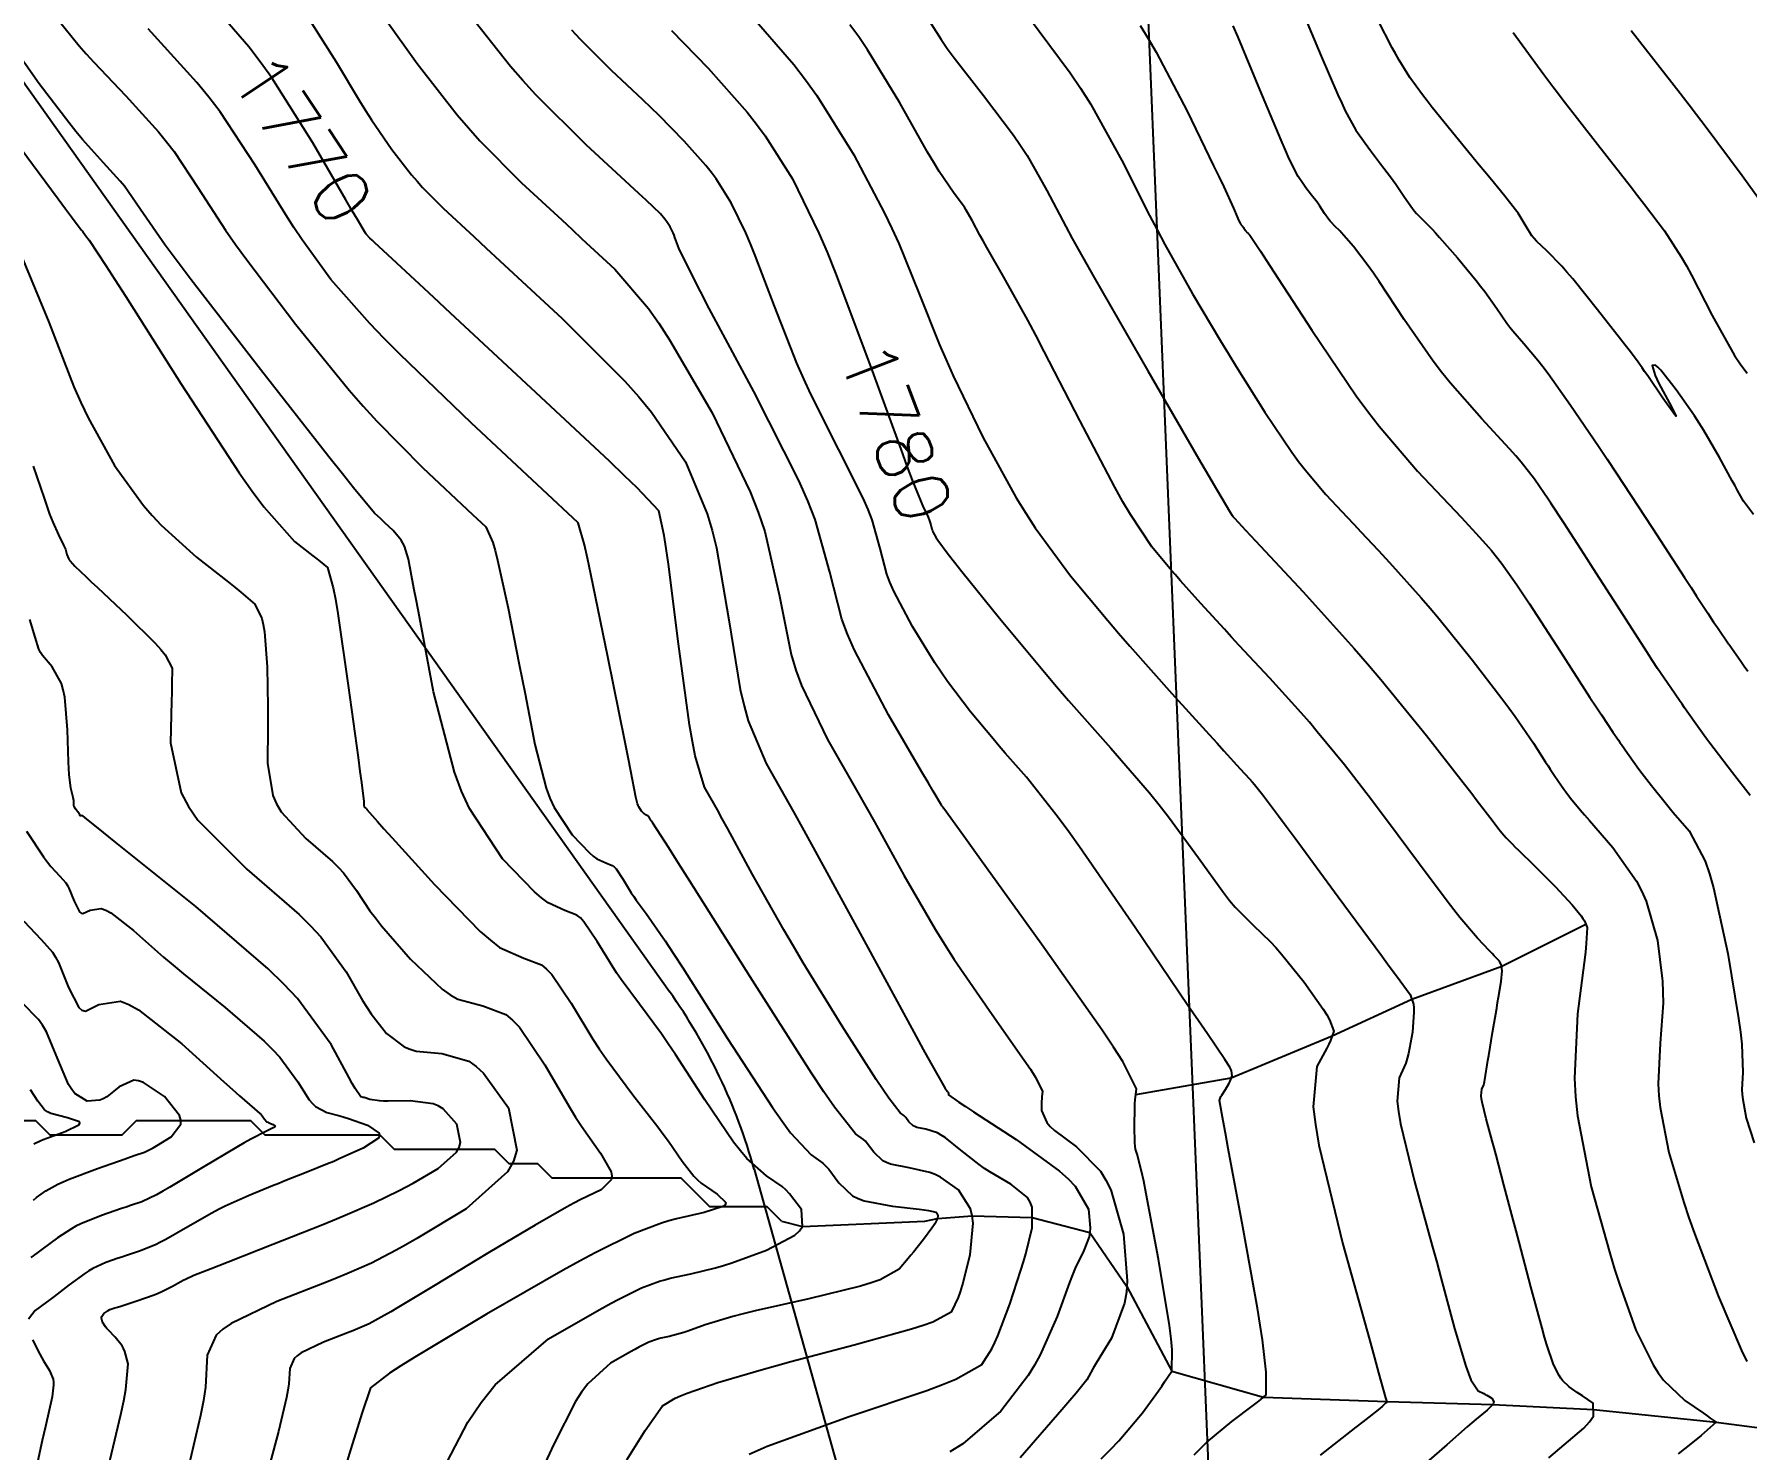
# Model space of a CAD drawing. Header units: metres. Extents: x 837475 to 838479, y 1189012 to 1191015.
# Drawn here: x 838136.8 to 838256.2, y 1190135.2 to 1190233.8 of the extents above; entities that cross this region are included whole.
import ezdxf

# ---------------------------------------------------------------- set-up
doc = ezdxf.new("R2010")
doc.units = ezdxf.units.M
doc.header["$LTSCALE"] = 0.3
for name, color, linetype in [('CORREDORVIA', 70, 'Continuous'), ('COTAS 10', 1, 'Continuous'), ('COTAS INT', 252, 'Continuous'), ('DRENAJE', 5, 'Continuous'), ('VIA1', 50, 'Continuous')]:
    doc.layers.add(name, color=color, linetype=linetype)
doc.styles.get("Standard").update_dxf_attribs({"font": 'simplex.shx'})

msp = doc.modelspace()

# ---------------------------------------------------------------- linework, layer by layer
at = {"layer": 'CORREDORVIA'}
msp.add_lwpolyline([(837910.67578, 1191000.96488), (838157.033, 1190996.193), (838237.174, 1190821.339), (838237.001, 1190602.875), (838240.0305, 1190437.1985), (838223.5365, 1190366.2715), (838212.196, 1190288.9195), (838227.642, 1189916.876), (838080.482, 1189451.8445), (837860.4834, 1189307.12351), (837593.19071, 1189234.39948), (837744.4868, 1189686.6093), (837750.277, 1189933.973), (837710.4905, 1190057.959), (837731.595, 1190134.414), (837885.383, 1190229.429), (837983.18356, 1190344.11971), (837817.55386, 1190502.18733), (837798.03286, 1190660.16958), (837963.57418, 1190795.98182)], close=True, dxfattribs=at)
at = {"layer": 'COTAS 10'}
for points in [[(838186.621, 1190134.865), (838187.883, 1190135.431), (838193.585, 1190137.497), (838199.019, 1190139.316), (838200.112, 1190139.728), (838201.027, 1190140.1), (838202.844, 1190141.112), (838203.541, 1190142.215), (838203.749, 1190142.645), (838203.964, 1190143.129), (838204.796, 1190145.325), (838205.568, 1190147.69), (838205.746, 1190148.28), (838205.908, 1190148.842), (838206.362, 1190150.636), (838206.346, 1190152.086), (838206.212, 1190152.43), (838206.022, 1190152.75), (838204.868, 1190153.698), (838203.409, 1190154.54), (838203.027, 1190154.793), (838202.654, 1190155.054), (838201.388, 1190156.069), (838200.279, 1190156.944), (838200.005, 1190157.117), (838199.746, 1190157.26), (838198.932, 1190157.525), (838198.313, 1190157.647), (838198.177, 1190157.699), (838198.057, 1190157.759), (838197.754, 1190158.041), (838197.537, 1190158.338), (838197.472, 1190158.408), (838197.405, 1190158.472), (838197.145, 1190158.658), (838196.359, 1190159.677), (838195.961, 1190160.267), (838195.484, 1190160.99), (838193.11, 1190164.712), (838190.397, 1190169.127), (838189.707, 1190170.287), (838189.043, 1190171.42), (838186.868, 1190175.287), (838185.135, 1190178.464), (838184.751, 1190179.162), (838184.408, 1190179.781), (838183.516, 1190181.361), (838182.859, 1190183.543), (838182.664, 1190184.541), (838182.464, 1190185.711), (838181.695, 1190191.361), (838180.997, 1190196.897), (838180.842, 1190197.994), (838180.702, 1190198.904), (838180.334, 1190200.616), (838178.809, 1190202.224), (838177.941, 1190203.068), (838176.878, 1190204.083), (838171.429, 1190209.188), (838165.811, 1190214.403), (838164.643, 1190215.488), (838163.643, 1190216.417), (838161.429, 1190218.477), (838160.518, 1190219.332), (838160.339, 1190219.501), (838160.192, 1190219.642), (838159.926, 1190219.906), (838159.881, 1190219.984), (838159.32, 1190220.927), (838158.959, 1190221.545), (838158.513, 1190222.309), (838156.203, 1190226.276), (838153.339, 1190230.8), (838152.544, 1190231.914), (838151.748, 1190232.968), (838149.31, 1190235.771)], [(838181.214, 1190234.117), (838183.776, 1190231.476), (838186.477, 1190228.426), (838187.134, 1190227.589), (838187.751, 1190226.756), (838189.654, 1190223.776), (838191.482, 1190219.992), (838192.053, 1190218.652), (838192.651, 1190217.185), (838192.972, 1190216.336), (838195.046, 1190210.832), (838197.188, 1190204.93), (838197.627, 1190203.747), (838197.999, 1190202.761), (838198.788, 1190200.832), (838199.078, 1190200.256), (838199.136, 1190200.123), (838199.184, 1190200.002), (838199.279, 1190199.66), (838199.357, 1190199.356), (838199.394, 1190199.259), (838199.439, 1190199.156), (838199.66, 1190198.736), (838199.767, 1190198.593), (838200.499, 1190197.602), (838200.934, 1190197.049), (838201.456, 1190196.391), (838204.075, 1190193.151), (838207.207, 1190189.376), (838208.053, 1190188.381), (838208.891, 1190187.408), (838211.84, 1190184.075), (838214.535, 1190180.961), (838215.212, 1190180.126), (838215.859, 1190179.303), (838217.948, 1190176.43), (838219.685, 1190174.01), (838220.111, 1190173.472), (838220.513, 1190172.992), (838221.764, 1190171.736), (838222.972, 1190170.593), (838223.347, 1190170.183), (838223.74, 1190169.733), (838225.303, 1190167.771), (838226.641, 1190165.893), (838226.891, 1190165.496), (838227.09, 1190165.152), (838227.371, 1190164.352), (838227.156, 1190163.699), (838227.041, 1190163.447), (838226.901, 1190163.165), (838226.195, 1190161.887), (838225.949, 1190159.09), (838226.098, 1190157.849), (838226.342, 1190156.406), (838228.011, 1190149.51), (838229.857, 1190142.871), (838230.213, 1190141.589), (838230.502, 1190140.55), (838230.985, 1190138.806), (838231.028, 1190138.667), (838231.04, 1190138.639), (838231.052, 1190138.616), (838231.092, 1190138.569), (838231.1, 1190138.536), (838231.092, 1190138.52), (838231.079, 1190138.503), (838230.994, 1190138.417), (838230.861, 1190138.299), (838230.817, 1190138.262), (838230.771, 1190138.222), (838230.58, 1190138.06), (838229.815, 1190137.451), (838229.407, 1190137.129), (838228.913, 1190136.742), (838226.423, 1190134.789)], [(838213.884, 1190234.466), (838214.437, 1190233.562), (838215.003, 1190232.588), (838217.152, 1190228.489), (838219.005, 1190224.683), (838219.385, 1190223.893), (838219.707, 1190223.218), (838220.387, 1190221.733), (838220.642, 1190221.123), (838220.696, 1190220.999), (838220.742, 1190220.895), (838220.848, 1190220.681), (838220.908, 1190220.594), (838220.926, 1190220.57), (838220.943, 1190220.546), (838221.011, 1190220.459), (838221.078, 1190220.371), (838221.112, 1190220.323), (838221.17, 1190220.237), (838221.222, 1190220.161), (838221.236, 1190220.144), (838221.249, 1190220.128), (838221.293, 1190220.084), (838221.352, 1190220.024), (838221.376, 1190219.999), (838221.402, 1190219.97), (838221.521, 1190219.834), (838222.266, 1190218.721), (838222.688, 1190218.076), (838223.202, 1190217.286), (838225.837, 1190213.214), (838228.939, 1190208.652), (838229.749, 1190207.552), (838230.537, 1190206.524), (838233.203, 1190203.399), (838235.367, 1190201.117), (838235.838, 1190200.619), (838236.253, 1190200.179), (838237.29, 1190199.076), (838237.975, 1190198.313), (838238.168, 1190198.088), (838238.362, 1190197.857), (838239.076, 1190196.973), (838240.144, 1190195.472), (838240.561, 1190194.852), (838241.031, 1190194.144), (838243.167, 1190190.848), (838245.237, 1190187.625), (838245.665, 1190186.963), (838246.03, 1190186.401), (838246.825, 1190185.204), (838247.215, 1190184.646), (838247.325, 1190184.487), (838247.436, 1190184.327), (838247.846, 1190183.732), (838248.358, 1190183.017), (838248.533, 1190182.781), (838248.722, 1190182.529), (838249.529, 1190181.479), (838250.479, 1190180.288), (838250.759, 1190179.947), (838251.047, 1190179.601), (838252.149, 1190178.311), (838253.263, 1190176.198), (838253.559, 1190175.333), (838253.849, 1190174.347), (838254.851, 1190169.778), (838255.597, 1190165.243), (838255.725, 1190164.279), (838255.821, 1190163.441), (838255.885, 1190161.468), (838255.828, 1190160.281), (838255.848, 1190159.94), (838255.883, 1190159.593), (838255.934, 1190159.328), (838256.135, 1190158.292), (838256.679, 1190156.564)], [(838257.832, 1190221.245), (838255.853, 1190223.972), (838253.197, 1190227.525), (838252.424, 1190228.537), (838252.375, 1190228.601), (838251.516, 1190229.718), (838248.103, 1190234.087)], [(838135.901, 1190218.384), (838137.797, 1190213.779), (838139.55, 1190209.281), (838140.046, 1190208.168), (838140.546, 1190207.112), (838142.387, 1190203.779), (838144.401, 1190201), (838145.01, 1190200.294), (838145.642, 1190199.616), (838148.107, 1190197.398), (838150.319, 1190195.656), (838150.791, 1190195.279), (838151.201, 1190194.946), (838152.175, 1190194.122), (838152.654, 1190193.132), (838152.753, 1190192.695), (838152.837, 1190192.187), (838153.018, 1190189.762), (838153.073, 1190186.974), (838153.078, 1190186.237), (838153.079, 1190185.516), (838153.043, 1190183.037), (838153.415, 1190180.785), (838153.673, 1190180.207), (838153.997, 1190179.647), (838155.729, 1190177.79), (838157.589, 1190176.178), (838157.995, 1190175.775), (838158.353, 1190175.39), (838159.25, 1190174.152), (838160.186, 1190172.74), (838160.568, 1190172.246), (838161.004, 1190171.706), (838163.022, 1190169.384), (838165.232, 1190167.292), (838165.79, 1190166.898), (838166.323, 1190166.584), (838168.05, 1190166.12), (838169.671, 1190165.525), (838170.138, 1190165.128), (838170.612, 1190164.631), (838172.39, 1190162), (838174.096, 1190159.059), (838174.525, 1190158.367), (838174.936, 1190157.728), (838176.263, 1190155.861), (838177.002, 1190154.541), (838177.042, 1190154.246), (838177.011, 1190153.982), (838176.304, 1190153.287), (838174.884, 1190152.61), (838174.404, 1190152.358), (838173.886, 1190152.078), (838171.698, 1190150.834), (838169.148, 1190149.325), (838168.401, 1190148.878), (838167.636, 1190148.418), (838164.727, 1190146.651), (838162.185, 1190145.114), (838161.651, 1190144.798), (838161.191, 1190144.53), (838160.146, 1190143.96), (838159.313, 1190143.605), (838158.986, 1190143.472), (838158.619, 1190143.324), (838156.948, 1190142.667), (838155.407, 1190141.93), (838155.121, 1190141.732), (838154.897, 1190141.536), (838154.598, 1190140.852), (838154.54, 1190139.773), (838154.468, 1190139.328), (838154.372, 1190138.82), (838153.823, 1190136.46), (838152.95, 1190133.239)], [(838136.729, 1190152.585), (838136.955, 1190152.75), (838137.586, 1190153.227), (838138.435, 1190153.698), (838138.798, 1190153.859), (838139.217, 1190154.033), (838141.192, 1190154.772), (838143.117, 1190155.451), (838143.504, 1190155.587), (838143.828, 1190155.7), (838144.471, 1190155.922), (838144.898, 1190156.13), (838145.085, 1190156.234), (838145.301, 1190156.359), (838146.333, 1190156.978), (838147.007, 1190157.867), (838146.999, 1190158.161), (838146.905, 1190158.477), (838145.863, 1190159.792), (838144.41, 1190160.781), (838144.058, 1190160.891), (838143.728, 1190160.93), (838142.717, 1190160.478), (838141.844, 1190159.767), (838141.601, 1190159.643), (838141.358, 1190159.551), (838140.473, 1190159.478), (838139.621, 1190160.008), (838139.398, 1190160.295), (838139.18, 1190160.643), (838138.441, 1190162.406), (838137.633, 1190164.32), (838137.371, 1190164.764), (838137.094, 1190165.169), (838135.955, 1190166.32)]]:
    msp.add_lwpolyline(points, dxfattribs=at)
at = {"layer": 'COTAS INT'}
for points in [[(838138.462, 1190234.842), (838139.917, 1190233.04), (838140.409, 1190232.48), (838140.939, 1190231.893), (838143.173, 1190229.554), (838145.454, 1190227.047), (838146.014, 1190226.355), (838146.543, 1190225.663), (838148.191, 1190223.173), (838150.118, 1190220.196), (838150.821, 1190219.197), (838151.598, 1190218.123), (838155.018, 1190213.616), (838158.75, 1190209.041), (838159.723, 1190207.925), (838160.67, 1190206.873), (838163.872, 1190203.616), (838167.343, 1190200.375), (838168.264, 1190199.515), (838168.751, 1190198.416), (838168.914, 1190197.857), (838169.089, 1190197.187), (838169.823, 1190193.85), (838170.603, 1190189.922), (838170.807, 1190188.881), (838171.006, 1190187.859), (838171.679, 1190184.335), (838172.467, 1190181.302), (838172.737, 1190180.591), (838173.03, 1190179.935), (838174.278, 1190178.03), (838175.487, 1190176.793), (838175.756, 1190176.558), (838175.996, 1190176.37), (838176.626, 1190176.082), (838177.084, 1190175.914), (838177.216, 1190175.802), (838177.35, 1190175.661), (838177.852, 1190174.919), (838178.411, 1190173.991), (838178.581, 1190173.734), (838178.757, 1190173.477), (838179.449, 1190172.549), (838180.764, 1190170.651), (838181.332, 1190169.783), (838181.99, 1190168.766), (838185.106, 1190163.855), (838188.249, 1190159.033), (838188.923, 1190158.072), (838189.513, 1190157.273), (838190.937, 1190155.74), (838191.764, 1190155.151), (838191.977, 1190154.947), (838192.183, 1190154.726), (838192.87, 1190153.781), (838193.834, 1190152.886), (838194.215, 1190152.696), (838194.645, 1190152.531), (838196.609, 1190152.146), (838198.469, 1190151.948), (838198.834, 1190151.901), (838199.133, 1190151.859), (838199.671, 1190151.734), (838199.752, 1190151.607), (838199.763, 1190151.562), (838199.769, 1190151.514), (838199.749, 1190151.303), (838199.568, 1190150.933), (838199.473, 1190150.784), (838199.357, 1190150.614), (838198.774, 1190149.833), (838198.082, 1190148.96), (838197.897, 1190148.733), (838197.715, 1190148.512), (838197.084, 1190147.768), (838195.747, 1190147.024), (838195.119, 1190146.804), (838194.38, 1190146.577), (838190.785, 1190145.703), (838187.046, 1190144.866), (838186.218, 1190144.662), (838185.479, 1190144.47), (838183.556, 1190143.878), (838182.358, 1190143.443), (838182.076, 1190143.35), (838181.816, 1190143.27), (838181.056, 1190143.08), (838180.462, 1190142.95), (838180.307, 1190142.907), (838180.155, 1190142.861), (838179.639, 1190142.673), (838178.929, 1190142.321), (838178.655, 1190142.173), (838178.347, 1190142.003), (838176.956, 1190141.204), (838175.373, 1190139.766), (838174.943, 1190139.193), (838174.518, 1190138.543), (838173.016, 1190135.566), (838171.306, 1190131.92)], [(838156.13, 1190234.606), (838157.828, 1190231.921), (838159.459, 1190229.204), (838159.887, 1190228.526), (838160.303, 1190227.879), (838161.718, 1190225.811), (838163.086, 1190224.052), (838163.472, 1190223.601), (838163.862, 1190223.165), (838165.298, 1190221.718), (838167.454, 1190219.722), (838168.299, 1190218.94), (838169.25, 1190218.058), (838173.579, 1190214.041), (838177.959, 1190209.668), (838178.943, 1190208.562), (838179.827, 1190207.5), (838182.191, 1190204.041), (838183.699, 1190200.426), (838184.042, 1190199.265), (838184.354, 1190198.036), (838185.212, 1190193.021), (838186.005, 1190188.162), (838186.275, 1190187.031), (838186.567, 1190185.993), (838187.804, 1190183.021), (838189.714, 1190179.644), (838190.43, 1190178.352), (838191.227, 1190176.905), (838194.783, 1190170.387), (838198.109, 1190164.277), (838198.762, 1190163.086), (838199.298, 1190162.113), (838200.264, 1190160.408), (838200.43, 1190160.173), (838200.461, 1190160.126), (838200.486, 1190160.087), (838200.524, 1190160.013), (838200.52, 1190159.973), (838200.52, 1190159.962), (838200.519, 1190159.913), (838201.243, 1190159.401), (838201.699, 1190159.098), (838202.266, 1190158.725), (838205.24, 1190156.795), (838208.264, 1190154.6), (838208.862, 1190154.06), (838209.358, 1190153.55), (838210.288, 1190151.952), (838210.391, 1190150.653), (838210.366, 1190150.331), (838210.318, 1190150.026), (838209.95, 1190149.057), (838209.348, 1190147.829), (838209.153, 1190147.359), (838208.945, 1190146.833), (838208.088, 1190144.465), (838206.917, 1190141.788), (838206.511, 1190141.067), (838206.07, 1190140.355), (838204.18, 1190137.858), (838201.528, 1190135.598), (838200.607, 1190135.036)], [(838161.197, 1190235.003), (838163.49, 1190231.802), (838166.267, 1190228.23), (838167.052, 1190227.313), (838167.844, 1190226.427), (838170.759, 1190223.49), (838173.558, 1190220.903), (838174.277, 1190220.239), (838174.97, 1190219.597), (838177.269, 1190217.466), (838179.61, 1190214.725), (838180.329, 1190213.699), (838181.08, 1190212.556), (838184.048, 1190207.466), (838186.695, 1190201.948), (838187.243, 1190200.537), (838187.71, 1190199.176), (838188.729, 1190194.68), (838189.546, 1190190.612), (838189.886, 1190189.521), (838190.275, 1190188.444), (838192.092, 1190184.68), (838194.209, 1190181.001), (838194.787, 1190179.978), (838195.362, 1190178.952), (838197.411, 1190175.23), (838199.589, 1190171.467), (838200.245, 1190170.416), (838200.924, 1190169.36), (838203.567, 1190165.513), (838205.804, 1190162.336), (838206.226, 1190161.704), (838206.563, 1190161.178), (838207.069, 1190160.171), (838207.028, 1190159.777), (838207.02, 1190159.637), (838207.013, 1190159.484), (838207.002, 1190158.823), (838207.377, 1190157.98), (838207.613, 1190157.713), (838207.908, 1190157.43), (838209.451, 1190156.288), (838211.121, 1190154.602), (838211.494, 1190153.977), (838211.83, 1190153.284), (838212.72, 1190150.212), (838212.98, 1190146.959), (838212.918, 1190146.153), (838212.797, 1190145.387), (838211.876, 1190142.963), (838210.82, 1190141.202), (838210.615, 1190140.855), (838210.447, 1190140.568), (838210.157, 1190140.041), (838209.418, 1190139.128), (838208.968, 1190138.599), (838208.411, 1190137.949), (838205.515, 1190134.604)], [(838211.174, 1190134.552), (838211.812, 1190135.186), (838212.395, 1190135.793), (838214.048, 1190137.752), (838215.148, 1190139.278), (838215.384, 1190139.612), (838215.589, 1190139.907), (838216.082, 1190140.651), (838216.12, 1190142.149), (838216.039, 1190142.92), (838215.918, 1190143.845), (838215.153, 1190148.471), (838214.301, 1190153.019), (838214.126, 1190153.895), (838213.978, 1190154.604), (838213.663, 1190155.781), (838213.549, 1190156.136), (838213.528, 1190156.328), (838213.511, 1190156.56), (838213.486, 1190157.734), (838213.507, 1190159.007), (838213.52, 1190159.301), (838213.535, 1190159.57), (838213.615, 1190160.33), (838212.662, 1190162.239), (838212.027, 1190163.232), (838211.23, 1190164.427), (838207.012, 1190170.42), (838202.762, 1190176.316), (838201.945, 1190177.449), (838201.285, 1190178.366), (838200.2, 1190179.876), (838200.143, 1190179.959), (838200.13, 1190179.976), (838200.118, 1190179.992), (838200.088, 1190180.03), (838200.066, 1190180.055), (838200.06, 1190180.062), (838200.054, 1190180.07), (838200.03, 1190180.098), (838199.45, 1190181.083), (838199.093, 1190181.694), (838198.65, 1190182.451), (838196.34, 1190186.408), (838193.969, 1190190.92), (838193.487, 1190192.027), (838193.081, 1190193.073), (838192.246, 1190196.34), (838191.228, 1190200.017), (838190.707, 1190201.321), (838190.082, 1190202.75), (838186.96, 1190208.945), (838183.847, 1190214.741), (838183.228, 1190215.918), (838182.713, 1190216.909), (838181.731, 1190218.945), (838181.455, 1190219.676), (838181.387, 1190219.845), (838181.321, 1190219.999), (838181.111, 1190220.434), (838180.892, 1190220.777), (838180.821, 1190220.873), (838180.745, 1190220.969), (838180.434, 1190221.32), (838179.434, 1190222.276), (838178.924, 1190222.753), (838178.312, 1190223.322), (838175.261, 1190226.147), (838171.751, 1190229.629), (838170.85, 1190230.613), (838169.98, 1190231.606), (838167.093, 1190235.261)], [(838186.513, 1190235.447), (838189.737, 1190231.744), (838190.556, 1190230.67), (838191.344, 1190229.576), (838193.925, 1190225.447), (838196.068, 1190221.366), (838196.58, 1190220.302), (838197.055, 1190219.266), (838198.479, 1190215.761), (838199.884, 1190212.208), (838200.349, 1190211.141), (838200.847, 1190210.039), (838202.917, 1190205.761), (838205.242, 1190201.534), (838205.9, 1190200.464), (838206.565, 1190199.439), (838209.014, 1190196.097), (838211.616, 1190192.978), (838212.375, 1190192.092), (838213.151, 1190191.197), (838216.097, 1190187.884), (838218.687, 1190185.028), (838219.24, 1190184.421), (838219.721, 1190183.893), (838220.862, 1190182.65), (838221.509, 1190181.935), (838221.678, 1190181.74), (838221.843, 1190181.547), (838222.401, 1190180.862), (838223.533, 1190179.357), (838224.06, 1190178.648), (838224.68, 1190177.81), (838227.686, 1190173.728), (838230.652, 1190169.693), (838231.246, 1190168.887), (838231.742, 1190168.214), (838232.708, 1190166.908), (838232.928, 1190166.244), (838232.952, 1190165.977), (838232.96, 1190165.674), (838232.856, 1190164.281), (838232.59, 1190162.803), (838232.496, 1190162.446), (838232.393, 1190162.113), (838231.947, 1190161.101), (838231.803, 1190159.469), (838231.891, 1190158.745), (838232.033, 1190157.904), (838233.006, 1190153.881), (838234.246, 1190149.395), (838234.556, 1190148.261), (838234.852, 1190147.173), (838235.802, 1190143.637), (838236.574, 1190141.003), (838236.758, 1190140.485), (838236.928, 1190140.058), (838237.435, 1190139.279), (838237.837, 1190139.091), (838237.942, 1190139.036), (838238.044, 1190138.981), (838238.389, 1190138.772), (838238.539, 1190138.515), (838238.518, 1190138.428), (838238.471, 1190138.335), (838238.074, 1190137.945), (838237.294, 1190137.311), (838237.004, 1190137.064), (838236.682, 1190136.786), (838235.254, 1190135.524), (838233.151, 1190133.684)], [(838242.373, 1190134.621), (838244.815, 1190136.693), (838245.211, 1190137.134), (838245.486, 1190137.518), (838245.466, 1190138.428), (838244.715, 1190138.926), (838244.529, 1190139.051), (838244.352, 1190139.171), (838243.789, 1190139.555), (838243.317, 1190140.008), (838243.196, 1190140.17), (838243.08, 1190140.348), (838242.698, 1190141.123), (838242.241, 1190142.487), (838242.078, 1190143.035), (838241.9, 1190143.658), (838241.123, 1190146.525), (838240.3, 1190149.657), (838240.092, 1190150.447), (838239.892, 1190151.203), (838239.244, 1190153.654), (838238.693, 1190155.717), (838238.555, 1190156.228), (838238.424, 1190156.714), (838238.002, 1190158.252), (838237.724, 1190159.401), (838237.683, 1190159.642), (838237.658, 1190159.848), (838237.699, 1190160.315), (838237.827, 1190160.608), (838237.857, 1190160.707), (838237.884, 1190160.812), (838237.963, 1190161.254), (838238.076, 1190162.014), (838238.125, 1190162.32), (838238.181, 1190162.668), (838238.45, 1190164.271), (838238.735, 1190165.954), (838238.801, 1190166.352), (838238.862, 1190166.72), (838239.038, 1190167.807), (838239.107, 1190168.569), (838239.102, 1190168.733), (838239.085, 1190168.877), (838238.933, 1190169.226), (838238.563, 1190169.605), (838238.408, 1190169.767), (838238.23, 1190169.954), (838237.401, 1190170.838), (838236.174, 1190172.28), (838235.747, 1190172.819), (838235.28, 1190173.418), (838233.278, 1190176.087), (838231.117, 1190178.999), (838230.55, 1190179.751), (838229.998, 1190180.479), (838228.117, 1190182.916), (838226.231, 1190185.232), (838225.674, 1190185.884), (838225.103, 1190186.542), (838222.916, 1190188.958), (838220.791, 1190191.246), (838220.259, 1190191.823), (838219.751, 1190192.374), (838218.119, 1190194.162), (838216.7, 1190195.758), (838216.326, 1190196.19), (838215.96, 1190196.616), (838214.706, 1190198.119), (838213.205, 1190200.364), (838212.682, 1190201.258), (838212.113, 1190202.271), (838209.673, 1190206.914), (838207.193, 1190211.743), (838206.599, 1190212.872), (838206.045, 1190213.911), (838204.38, 1190216.914), (838203.187, 1190218.991), (838202.931, 1190219.446), (838202.707, 1190219.849), (838202.164, 1190220.869), (838201.763, 1190221.581), (838201.627, 1190221.788), (838201.482, 1190222.001), (838200.869, 1190222.808), (838199.88, 1190224.276), (838199.497, 1190224.906), (838199.066, 1190225.631), (838197.118, 1190229.057), (838194.877, 1190232.761), (838194.263, 1190233.662), (838193.651, 1190234.508)], [(838198.789, 1190235.401), (838200.006, 1190233.471), (838200.438, 1190232.856), (838200.911, 1190232.207), (838202.963, 1190229.576), (838205.052, 1190226.823), (838205.549, 1190226.098), (838206.01, 1190225.389), (838207.378, 1190222.963), (838209.149, 1190219.621), (838209.863, 1190218.335), (838210.675, 1190216.892), (838214.415, 1190210.376), (838217.958, 1190204.275), (838218.646, 1190203.093), (838219.206, 1190202.132), (838220.169, 1190200.491), (838220.292, 1190200.309), (838220.322, 1190200.267), (838220.352, 1190200.227), (838220.446, 1190200.115), (838221.235, 1190199.271), (838222.275, 1190198.155), (838225.247, 1190194.969), (838228.799, 1190191.039), (838229.739, 1190189.954), (838230.661, 1190188.87), (838233.834, 1190184.969), (838236.391, 1190181.698), (838236.925, 1190181.011), (838237.384, 1190180.419), (838238.409, 1190179.074), (838238.883, 1190178.442), (838238.993, 1190178.301), (838239.095, 1190178.173), (838239.385, 1190177.832), (838239.826, 1190177.386), (838240.022, 1190177.192), (838240.25, 1190176.968), (838241.342, 1190175.906), (838242.539, 1190174.719), (838242.833, 1190174.417), (838243.112, 1190174.125), (838243.985, 1190173.168), (838244.615, 1190172.389), (838244.741, 1190172.211), (838244.845, 1190172.048), (838245.046, 1190171.593), (838244.982, 1190170.457), (838244.918, 1190169.864), (838244.836, 1190169.151), (838244.373, 1190165.573), (838244.16, 1190161.068), (838244.234, 1190159.771), (838244.366, 1190158.453), (838245.322, 1190153.513), (838246.611, 1190148.888), (838246.952, 1190147.769), (838247.287, 1190146.72), (838248.437, 1190143.513), (838249.634, 1190141.087), (838249.997, 1190140.53), (838250.374, 1190140.024), (838251.852, 1190138.609), (838253.14, 1190137.716), (838253.397, 1190137.538), (838253.612, 1190137.39), (838254.028, 1190137.105), (838252.982, 1190136.16), (838252.275, 1190135.595), (838251.387, 1190134.9)], [(838206.101, 1190235.058), (838209.009, 1190231.169), (838209.731, 1190230.086), (838210.417, 1190229.001), (838212.593, 1190225.058), (838214.531, 1190221.221), (838215.067, 1190220.203), (838215.603, 1190219.203), (838217.535, 1190215.753), (838219.483, 1190212.465), (838220.028, 1190211.568), (838220.577, 1190210.678), (838222.579, 1190207.51), (838224.458, 1190204.724), (838224.93, 1190204.074), (838225.379, 1190203.476), (838226.825, 1190201.757), (838228.301, 1190200.194), (838228.769, 1190199.695), (838229.264, 1190199.167), (838230.465, 1190197.882), (838231.269, 1190197.023), (838233.474, 1190194.565), (838234.095, 1190193.84), (838234.722, 1190193.096), (838237.023, 1190190.247), (838239.096, 1190187.545), (838239.579, 1190186.893), (838240.022, 1190186.283), (838241.293, 1190184.429), (838242.138, 1190183.113), (838242.313, 1190182.843), (838242.462, 1190182.614), (838242.786, 1190182.125), (838242.946, 1190181.897), (838243.036, 1190181.767), (838243.203, 1190181.524), (838243.412, 1190181.232), (838243.484, 1190181.136), (838243.561, 1190181.032), (838243.89, 1190180.604), (838244.564, 1190179.789), (838244.859, 1190179.442), (838245.201, 1190179.043), (838246.826, 1190177.166), (838248.48, 1190174.821), (838248.84, 1190174.128), (838249.157, 1190173.416), (838249.949, 1190170.686), (838250.269, 1190168.017), (838250.289, 1190167.85), (838250.322, 1190167.072), (838250.328, 1190166.296), (838250.129, 1190163.52), (838249.994, 1190160.675), (838250.041, 1190159.856), (838250.124, 1190159.023), (838250.729, 1190155.902), (838251.77, 1190152.416), (838252.128, 1190151.353), (838252.517, 1190150.248), (838254.177, 1190145.902), (838255.808, 1190142.09), (838256.179, 1190141.321)], [(838225.34, 1190235.091), (838226.502, 1190232.323), (838227.656, 1190229.627), (838227.929, 1190229.035), (838228.181, 1190228.509), (838228.923, 1190227.166), (838229.557, 1190226.255), (838229.741, 1190226.001), (838229.929, 1190225.747), (838230.638, 1190224.826), (838231.341, 1190223.905), (838231.525, 1190223.652), (838231.704, 1190223.399), (838232.314, 1190222.492), (838232.865, 1190221.695), (838233.007, 1190221.512), (838233.144, 1190221.345), (838233.603, 1190220.879), (838234.233, 1190220.258), (838234.478, 1190219.994), (838234.753, 1190219.689), (838236.004, 1190218.257), (838237.306, 1190216.686), (838237.614, 1190216.294), (838237.899, 1190215.921), (838238.737, 1190214.73), (838239.447, 1190213.707), (838239.651, 1190213.44), (838239.858, 1190213.18), (838240.632, 1190212.297), (838241.614, 1190211.128), (838241.953, 1190210.686), (838242.32, 1190210.194), (838243.887, 1190207.991), (838245.83, 1190205.134), (838246.434, 1190204.23), (838247.067, 1190203.276), (838249.594, 1190199.421), (838251.836, 1190195.971), (838252.29, 1190195.272), (838252.671, 1190194.684), (838253.446, 1190193.487), (838253.853, 1190192.874), (838254.002, 1190192.654), (838254.168, 1190192.413), (838254.901, 1190191.362), (838254.935, 1190191.313), (838255.753, 1190190.144), (838255.993, 1190189.798), (838256.236, 1190189.447)], [(838256.628, 1190200.38), (838255.943, 1190201.3), (838255.522, 1190202.055), (838255.352, 1190202.364), (838255.16, 1190202.715), (838254.272, 1190204.342), (838253.175, 1190206.227), (838252.851, 1190206.741), (838252.517, 1190207.253), (838251.238, 1190209.07), (838250.169, 1190210.421), (838249.968, 1190210.638), (838249.808, 1190210.787), (838249.573, 1190210.756), (838249.777, 1190210.065), (838249.894, 1190209.797), (838250.037, 1190209.496), (838250.77, 1190208.136), (838251.25, 1190207.231), (838251.232, 1190207.218), (838251.15, 1190207.308), (838250.312, 1190208.491), (838249.263, 1190210.028), (838249.048, 1190210.342), (838248.866, 1190210.606), (838248.482, 1190211.155), (838247.962, 1190211.831), (838247.694, 1190212.175), (838247.373, 1190212.587), (838245.767, 1190214.643), (838244.034, 1190216.792), (838243.633, 1190217.263), (838243.266, 1190217.681), (838242.225, 1190218.74), (838241.507, 1190219.432), (838241.343, 1190219.618), (838241.195, 1190219.801), (838240.786, 1190220.444), (838240.373, 1190221.149), (838240.221, 1190221.372), (838240.053, 1190221.607), (838239.312, 1190222.555), (838238.269, 1190223.821), (838237.91, 1190224.256), (838237.521, 1190224.728), (838235.863, 1190226.736), (838234.245, 1190228.731), (838233.88, 1190229.195), (838233.552, 1190229.62), (838232.669, 1190230.834), (838231.933, 1190232.035), (838231.698, 1190232.452), (838231.45, 1190232.906), (838230.439, 1190234.848)], [(838178.086, 1190134.48), (838178.794, 1190135.597), (838179.387, 1190136.521), (838180.588, 1190138.242), (838181.46, 1190138.767), (838181.847, 1190138.937), (838182.297, 1190139.117), (838184.449, 1190139.857), (838187.464, 1190140.751), (838188.459, 1190141.028), (838189.523, 1190141.319), (838193.944, 1190142.48), (838197.952, 1190143.597), (838198.756, 1190143.861), (838199.427, 1190144.105), (838200.749, 1190144.822), (838201.224, 1190145.783), (838201.362, 1190146.182), (838201.502, 1190146.638), (838202.03, 1190148.761), (838202.235, 1190150.976), (838202.172, 1190151.49), (838202.057, 1190151.96), (838201.207, 1190153.299), (838199.957, 1190154.178), (838199.589, 1190154.358), (838199.211, 1190154.511), (838197.77, 1190154.836), (838196.479, 1190155.089), (838196.196, 1190155.197), (838195.946, 1190155.322), (838195.312, 1190155.911), (838194.86, 1190156.532), (838194.725, 1190156.677), (838194.585, 1190156.811), (838194.041, 1190157.199), (838192.564, 1190159.067), (838191.836, 1190160.134), (838190.969, 1190161.439), (838186.684, 1190168.14), (838182.49, 1190174.808), (838181.68, 1190176.092), (838181.022, 1190177.133), (838179.916, 1190178.863), (838179.81, 1190179.005), (838179.783, 1190179.044), (838179.758, 1190179.083), (838179.672, 1190179.225), (838179.596, 1190179.338), (838179.575, 1190179.36), (838179.555, 1190179.377), (838179.485, 1190179.402), (838179.389, 1190179.446), (838179.353, 1190179.475), (838179.312, 1190179.511), (838179.127, 1190179.699), (838178.937, 1190179.99), (838178.892, 1190180.09), (838178.851, 1190180.199), (838178.731, 1190180.661), (838178.372, 1190182.476), (838178.18, 1190183.437), (838177.948, 1190184.597), (838176.776, 1190190.443), (838175.588, 1190196.221), (838175.345, 1190197.338), (838175.14, 1190198.246), (838174.712, 1190199.782), (838167.239, 1190206.761), (838162.292, 1190211.516), (838161.178, 1190212.642), (838160.174, 1190213.684), (838157.472, 1190216.761), (838155.459, 1190219.525), (838154.89, 1190220.371), (838154.315, 1190221.252), (838152.197, 1190224.725), (838149.742, 1190228.433), (838148.955, 1190229.462), (838148.122, 1190230.493), (838144.725, 1190234.225)], [(838217.655, 1190134.826), (838218.081, 1190135.266), (838218.524, 1190135.695), (838220.272, 1190137.152), (838221.773, 1190138.28), (838222.06, 1190138.501), (838222.292, 1190138.682), (838222.666, 1190139.005), (838222.673, 1190139.285), (838222.673, 1190139.626), (838222.668, 1190140.578), (838222.412, 1190142.843), (838222.254, 1190143.857), (838222.058, 1190145.04), (838221.037, 1190150.713), (838220.017, 1190156.183), (838219.822, 1190157.238), (838219.666, 1190158.094), (838219.415, 1190159.526), (838219.476, 1190159.725), (838219.515, 1190159.803), (838219.563, 1190159.891), (838219.819, 1190160.294), (838220.085, 1190160.726), (838220.14, 1190160.833), (838220.186, 1190160.934), (838220.286, 1190161.253), (838220.238, 1190161.598), (838220.192, 1190161.715), (838220.131, 1190161.843), (838219.79, 1190162.383), (838218.565, 1190164.16), (838217.947, 1190165.067), (838217.207, 1190166.154), (838213.529, 1190171.577), (838209.65, 1190177.197), (838208.785, 1190178.407), (838208.01, 1190179.468), (838205.964, 1190182.053), (838204.479, 1190183.732), (838204.057, 1190184.222), (838203.63, 1190184.723), (838202.053, 1190186.625), (838200.453, 1190188.737), (838200.013, 1190189.371), (838199.574, 1190190.027), (838198, 1190192.572), (838196.704, 1190195.038), (838196.441, 1190195.643), (838196.219, 1190196.215), (838195.762, 1190198), (838195.206, 1190200.009), (838194.921, 1190200.722), (838194.58, 1190201.503), (838192.874, 1190204.888), (838190.923, 1190208.751), (838190.427, 1190209.833), (838189.95, 1190210.92), (838188.389, 1190214.888), (838187.053, 1190218.431), (838186.72, 1190219.248), (838186.402, 1190219.996), (838185.382, 1190222.105), (838184.321, 1190223.767), (838183.977, 1190224.231), (838183.611, 1190224.698), (838182.105, 1190226.398), (838180.324, 1190228.196), (838179.785, 1190228.724), (838179.224, 1190229.265), (838177.033, 1190231.326), (838174.835, 1190233.506), (838174.271, 1190234.122)], [(838256.393, 1190180.788), (838255.167, 1190182.354), (838253.884, 1190184.025), (838253.582, 1190184.427), (838253.303, 1190184.803), (838252.489, 1190185.94), (838251.836, 1190186.887), (838251.659, 1190187.142), (838251.484, 1190187.395), (838250.863, 1190188.283), (838249.954, 1190189.634), (838249.597, 1190190.179), (838249.194, 1190190.797), (838247.359, 1190193.647), (838245.454, 1190196.618), (838245.008, 1190197.312), (838244.597, 1190197.951), (838243.404, 1190199.795), (838242.508, 1190201.162), (838242.283, 1190201.501), (838242.069, 1190201.822), (838241.379, 1190202.835), (838240.435, 1190204.026), (838240.06, 1190204.459), (838239.635, 1190204.937), (838237.691, 1190207.033), (838235.483, 1190209.55), (838234.893, 1190210.293), (838234.312, 1190211.055), (838232.287, 1190213.972), (838230.551, 1190216.603), (838230.151, 1190217.185), (838229.786, 1190217.703), (838228.762, 1190219.046), (838228.078, 1190219.83), (838227.927, 1190219.996), (838227.793, 1190220.141), (838227.448, 1190220.481), (838227.197, 1190220.737), (838227.121, 1190220.828), (838227.043, 1190220.928), (838226.742, 1190221.364), (838226.408, 1190221.861), (838226.31, 1190221.999), (838226.209, 1190222.138), (838225.824, 1190222.642), (838225.436, 1190223.147), (838225.334, 1190223.286), (838225.233, 1190223.425), (838224.886, 1190223.924), (838224.275, 1190225.156), (838224.008, 1190225.757), (838223.699, 1190226.47), (838222.23, 1190229.986), (838220.71, 1190233.641), (838220.369, 1190234.442)], [(838239.89, 1190233.966), (838242.025, 1190231.043), (838242.653, 1190230.205), (838243.035, 1190229.702), (838243.297, 1190229.356), (838245.756, 1190226.189), (838248.031, 1190223.288), (838248.559, 1190222.605), (838249.044, 1190221.976), (838250.425, 1190220.14), (838251.602, 1190218.326), (838251.957, 1190217.71), (838252.325, 1190217.045), (838253.758, 1190214.232), (838255.307, 1190211.449), (838255.748, 1190210.803), (838256.194, 1190210.212)], [(838163.834, 1190130.979), (838167.01, 1190137.107), (838167.952, 1190138.473), (838168.92, 1190139.695), (838172.639, 1190142.912), (838176.002, 1190144.844), (838176.746, 1190145.256), (838177.409, 1190145.614), (838179.127, 1190146.464), (838180.375, 1190146.92), (838180.742, 1190147.03), (838181.118, 1190147.133), (838182.555, 1190147.448), (838184.275, 1190147.862), (838184.83, 1190148.029), (838185.42, 1190148.217), (838187.834, 1190149.084), (838189.812, 1190150.135), (838190.126, 1190150.439), (838190.339, 1190150.75), (838190.265, 1190151.921), (838189.445, 1190153.02), (838189.188, 1190153.284), (838188.918, 1190153.531), (838187.834, 1190154.281), (838186.462, 1190155.48), (838186.01, 1190156.011), (838185.528, 1190156.627), (838183.528, 1190159.57), (838181.491, 1190162.724), (838180.985, 1190163.474), (838180.505, 1190164.169), (838178.982, 1190166.234), (838177.704, 1190167.949), (838177.378, 1190168.423), (838177.064, 1190168.898), (838176.031, 1190170.612), (838175.104, 1190171.985), (838174.857, 1190172.244), (838174.613, 1190172.451), (838173.767, 1190172.761), (838172.604, 1190173.294), (838172.16, 1190173.641), (838171.663, 1190174.075), (838169.429, 1190176.361), (838167.124, 1190179.881), (838166.583, 1190181.092), (838166.083, 1190182.406), (838164.628, 1190188.008), (838163.64, 1190193.242), (838163.434, 1190194.324), (838163.258, 1190195.247), (838162.87, 1190197.257), (838162.59, 1190198.154), (838162.482, 1190198.375), (838162.361, 1190198.586), (838161.816, 1190199.249), (838161.231, 1190199.794), (838160.947, 1190200.059), (838160.505, 1190200.472), (838159.047, 1190202.23), (838158.267, 1190203.208), (838157.325, 1190204.398), (838152.564, 1190210.472), (838147.737, 1190216.721), (838146.752, 1190218.023), (838145.92, 1190219.139), (838144.186, 1190221.621), (838143.343, 1190222.894), (838143.073, 1190223.247), (838142.787, 1190223.601), (838141.621, 1190224.882), (838140.161, 1190226.508), (838139.689, 1190227.08), (838139.188, 1190227.704), (838137.135, 1190230.396), (838135.101, 1190233.275)], [(838135.809, 1190225.949), (838138.459, 1190222.368), (838138.97, 1190221.68), (838139.383, 1190221.124), (838140.07, 1190220.21), (838140.12, 1190220.155), (838140.144, 1190220.125), (838140.18, 1190220.07), (838140.266, 1190219.949), (838140.309, 1190219.892), (838140.36, 1190219.825), (838140.613, 1190219.497), (838141.78, 1190217.724), (838142.407, 1190216.746), (838143.166, 1190215.556), (838147.005, 1190209.497), (838151.08, 1190203.284), (838151.989, 1190201.996), (838152.801, 1190200.897), (838154.941, 1190198.488), (838156.217, 1190197.489), (838156.485, 1190197.278), (838156.716, 1190197.095), (838157.242, 1190196.67), (838157.636, 1190195.263), (838157.783, 1190194.46), (838157.948, 1190193.479), (838158.682, 1190188.443), (838159.36, 1190183.43), (838159.49, 1190182.463), (838159.595, 1190181.678), (838159.763, 1190180.364), (838159.765, 1190180.248), (838159.766, 1190180.219), (838159.766, 1190180.192), (838159.765, 1190180.103), (838159.777, 1190180.027), (838159.786, 1190180.007), (838159.797, 1190179.988), (838159.856, 1190179.925), (838159.918, 1190179.871), (838159.932, 1190179.857), (838159.944, 1190179.844), (838159.975, 1190179.802), (838160.71, 1190178.977), (838161.166, 1190178.47), (838161.733, 1190177.842), (838164.691, 1190174.568), (838167.88, 1190171.311), (838168.591, 1190170.693), (838169.228, 1190170.199), (838170.908, 1190169.441), (838172.142, 1190168.988), (838172.497, 1190168.686), (838172.858, 1190168.308), (838174.211, 1190166.306), (838175.717, 1190163.806), (838176.175, 1190163.113), (838176.65, 1190162.421), (838178.515, 1190159.92), (838180.247, 1190157.688), (838180.638, 1190157.165), (838180.992, 1190156.683), (838181.95, 1190155.285), (838182.757, 1190154.248), (838183.016, 1190153.994), (838183.289, 1190153.753), (838184.403, 1190153.001), (838184.999, 1190152.401), (838184.947, 1190152.257), (838184.8, 1190152.122), (838183.485, 1190151.714), (838181.564, 1190151.279), (838181.035, 1190151.128), (838180.508, 1190150.963), (838178.615, 1190150.255), (838175.89, 1190148.907), (838174.838, 1190148.338), (838173.658, 1190147.685), (838168.321, 1190144.62), (838163.32, 1190141.632), (838162.352, 1190141.027), (838161.563, 1190140.519), (838160.217, 1190139.489), (838159.634, 1190137.713), (838159.326, 1190136.734), (838158.956, 1190135.544), (838157.089, 1190129.489)], [(838136.715, 1190203.748), (838137.478, 1190201.5), (838137.861, 1190200.394), (838137.97, 1190200.113), (838138.08, 1190199.841), (838138.489, 1190198.95), (838138.832, 1190198.24), (838138.901, 1190198.083), (838138.958, 1190197.943), (838139.07, 1190197.581), (838139.177, 1190197.305), (838139.23, 1190197.219), (838139.294, 1190197.13), (838139.612, 1190196.777), (838140.405, 1190196.022), (838140.768, 1190195.68), (838141.193, 1190195.281), (838143.247, 1190193.359), (838145.226, 1190191.393), (838145.604, 1190190.966), (838145.909, 1190190.59), (838146.394, 1190189.655), (838146.38, 1190188.489), (838146.369, 1190187.967), (838146.355, 1190187.359), (838146.279, 1190184.443), (838147.037, 1190180.978), (838147.549, 1190180.024), (838148.192, 1190179.072), (838151.603, 1190175.654), (838155.26, 1190172.486), (838156.057, 1190171.693), (838156.761, 1190170.935), (838158.525, 1190168.501), (838159.661, 1190166.504), (838159.969, 1190166.022), (838160.274, 1190165.571), (838161.352, 1190164.199), (838162.585, 1190163.272), (838162.988, 1190163.102), (838163.417, 1190162.969), (838165.191, 1190162.799), (838167.088, 1190162.262), (838167.597, 1190161.897), (838168.097, 1190161.438), (838169.843, 1190159), (838170.424, 1190156.068), (838170.19, 1190155.297), (838169.785, 1190154.545), (838166.898, 1190151.979), (838163.451, 1190149.906), (838162.693, 1190149.465), (838162.02, 1190149.081), (838160.301, 1190148.173), (838158.581, 1190147.44), (838157.908, 1190147.166), (838157.15, 1190146.861), (838153.701, 1190145.505), (838150.52, 1190143.983), (838149.931, 1190143.574), (838149.468, 1190143.171), (838148.851, 1190141.759), (838148.732, 1190139.531), (838148.584, 1190138.613), (838148.385, 1190137.565), (838147.251, 1190132.693)], [(838141.753, 1190133.132), (838142.83, 1190137.638), (838143.024, 1190138.577), (838143.172, 1190139.382), (838143.329, 1190141.175), (838143.108, 1190142.018), (838143.018, 1190142.224), (838142.915, 1190142.419), (838142.439, 1190143.025), (838141.962, 1190143.507), (838141.858, 1190143.624), (838141.767, 1190143.734), (838141.54, 1190144.07), (838141.466, 1190144.338), (838141.472, 1190144.404), (838141.489, 1190144.467), (838141.642, 1190144.668), (838141.845, 1190144.819), (838141.892, 1190144.851), (838141.936, 1190144.879), (838142.061, 1190144.942), (838142.41, 1190145.058), (838142.594, 1190145.118), (838142.817, 1190145.191), (838143.938, 1190145.556), (838145.152, 1190145.983), (838145.434, 1190146.096), (838145.692, 1190146.205), (838146.425, 1190146.577), (838147.005, 1190146.909), (838147.166, 1190146.994), (838147.327, 1190147.074), (838147.911, 1190147.337), (838149.113, 1190147.815), (838149.664, 1190148.031), (838150.31, 1190148.284), (838153.431, 1190149.499), (838156.783, 1190150.826), (838157.574, 1190151.149), (838158.306, 1190151.452), (838160.456, 1190152.386), (838162.219, 1190153.246), (838162.706, 1190153.503), (838163.194, 1190153.768), (838164.955, 1190154.792), (838166.225, 1190155.92), (838166.403, 1190156.251), (838166.506, 1190156.59), (838166.25, 1190157.879), (838165.295, 1190158.945), (838164.957, 1190159.142), (838164.587, 1190159.297), (838162.983, 1190159.504), (838161.452, 1190159.474), (838161.127, 1190159.48), (838160.846, 1190159.492), (838160.189, 1190159.585), (838159.862, 1190159.697), (838159.789, 1190159.721), (838159.724, 1190159.741), (838159.55, 1190159.789), (838159.159, 1190160.363), (838158.957, 1190160.716), (838158.714, 1190161.153), (838157.496, 1190163.43), (838155.147, 1190166.623), (838154.19, 1190167.638), (838153.101, 1190168.71), (838148.063, 1190173.051), (838143.284, 1190176.867), (838142.359, 1190177.608), (838141.606, 1190178.212), (838140.321, 1190179.251), (838140.184, 1190179.358), (838140.154, 1190179.375), (838140.127, 1190179.385), (838140.059, 1190179.375), (838140.016, 1190179.354), (838140.005, 1190179.357), (838139.995, 1190179.365), (838139.962, 1190179.429), (838139.931, 1190179.507), (838139.922, 1190179.525), (838139.912, 1190179.54), (838139.876, 1190179.58), (838139.822, 1190179.639), (838139.801, 1190179.666), (838139.778, 1190179.698), (838139.674, 1190179.852), (838139.58, 1190180.009), (838139.564, 1190180.043), (838139.551, 1190180.072), (838139.541, 1190180.143), (838139.551, 1190180.21), (838139.552, 1190180.237), (838139.552, 1190180.267), (838139.545, 1190180.405), (838139.507, 1190180.64), (838139.487, 1190180.731), (838139.463, 1190180.833), (838139.346, 1190181.296), (838139.223, 1190182.245), (838139.196, 1190182.655), (838139.172, 1190183.127), (838139.109, 1190185.363), (838138.918, 1190187.646), (838138.813, 1190188.149), (838138.685, 1190188.595), (838138.037, 1190189.741), (838137.372, 1190190.535), (838137.234, 1190190.759), (838137.116, 1190190.985), (838136.857, 1190191.82), (838136.478, 1190193.046)], [(838136.237, 1190178.29), (838137.438, 1190176.514), (838137.705, 1190176.147), (838137.943, 1190175.835), (838138.569, 1190175.16), (838138.99, 1190174.698), (838139.099, 1190174.519), (838139.206, 1190174.319), (838139.566, 1190173.415), (838139.943, 1190172.683), (838140.061, 1190172.592), (838140.184, 1190172.549), (838140.677, 1190172.793), (838141.464, 1190172.914), (838141.772, 1190172.793), (838142.12, 1190172.605), (838143.704, 1190171.366), (838145.806, 1190169.522), (838146.48, 1190168.953), (838147.193, 1190168.357), (838150.103, 1190165.995), (838152.809, 1190163.664), (838153.394, 1190163.088), (838153.907, 1190162.543), (838155.169, 1190160.828), (838155.963, 1190159.575), (838156.181, 1190159.322), (838156.399, 1190159.109), (838157.181, 1190158.677), (838158.089, 1190158.443), (838158.386, 1190158.355), (838158.703, 1190158.256), (838160.012, 1190157.814), (838160.842, 1190157.256), (838160.857, 1190157.084), (838160.779, 1190156.904), (838159.721, 1190156.191), (838158.099, 1190155.468), (838157.665, 1190155.281), (838157.238, 1190155.101), (838155.749, 1190154.5), (838154.259, 1190153.913), (838153.83, 1190153.742), (838153.394, 1190153.567), (838151.762, 1190152.902), (838150.088, 1190152.148), (838149.626, 1190151.916), (838149.164, 1190151.675), (838147.5, 1190150.722), (838145.971, 1190149.84), (838145.594, 1190149.644), (838145.237, 1190149.469), (838144.116, 1190149.011), (838143.154, 1190148.694), (838142.898, 1190148.608), (838142.645, 1190148.522), (838141.771, 1190148.219), (838140.867, 1190147.802), (838140.595, 1190147.644), (838140.315, 1190147.469), (838139.229, 1190146.683), (838138.169, 1190145.858), (838137.905, 1190145.658), (838137.654, 1190145.47), (838136.855, 1190144.89), (838136.39, 1190144.27)], [(838136.065, 1190172.031), (838137.262, 1190170.74), (838138.067, 1190169.855), (838138.277, 1190169.514), (838138.48, 1190169.132), (838139.169, 1190167.402), (838139.891, 1190166.002), (838140.116, 1190165.827), (838140.352, 1190165.744), (838141.295, 1190166.212), (838142.8, 1190166.443), (838143.39, 1190166.212), (838144.056, 1190165.851), (838147.087, 1190163.481), (838150.006, 1190160.832), (838150.6, 1190160.297), (838151.102, 1190159.848), (838152.144, 1190158.939), (838152.517, 1190158.617), (838152.597, 1190158.538), (838152.668, 1190158.463), (838152.842, 1190158.226), (838153.001, 1190158.043), (838153.062, 1190158.001), (838153.131, 1190157.964), (838153.442, 1190157.86), (838153.591, 1190157.741), (838153.558, 1190157.693), (838153.493, 1190157.638), (838152.989, 1190157.387), (838151.878, 1190156.821), (838151.43, 1190156.569), (838150.921, 1190156.275), (838148.575, 1190154.866), (838146.25, 1190153.476), (838145.754, 1190153.193), (838145.322, 1190152.955), (838144.294, 1190152.467), (838143.491, 1190152.197), (838143.201, 1190152.097), (838142.881, 1190151.987), (838141.482, 1190151.496), (838140.042, 1190150.917), (838139.697, 1190150.752), (838139.375, 1190150.583), (838138.408, 1190149.955), (838137.349, 1190149.156), (838136.971, 1190148.879), (838136.555, 1190148.579)], [(838136.764, 1190156.499), (838137.193, 1190156.706), (838137.407, 1190156.792), (838137.663, 1190156.891), (838138.933, 1190157.353), (838139.898, 1190157.832), (838139.962, 1190157.941), (838139.938, 1190158.04), (838139.116, 1190158.315), (838137.948, 1190158.62), (838137.706, 1190158.739), (838137.498, 1190158.872), (838137.042, 1190159.476), (838136.536, 1190160.274)], [(838136.66, 1190142.834), (838137.183, 1190141.833), (838137.315, 1190141.594), (838137.44, 1190141.372), (838137.846, 1190140.709), (838138.098, 1190140.09), (838138.127, 1190139.896), (838138.138, 1190139.692), (838138.033, 1190138.876), (838137.564, 1190136.806), (838137.346, 1190135.813), (838137.09, 1190134.638), (838135.848, 1190128.876)]]:
    msp.add_lwpolyline(points, dxfattribs=at)
at = {"layer": 'DRENAJE'}
for p, q in [((838239.085, 1190168.877), (838244.9455, 1190171.8205)), ((838232.818, 1190166.576), (838239.085, 1190168.877)), ((838227.2635, 1190164.0255), (838232.818, 1190166.576)), ((838220.236, 1190161.0935), (838227.2635, 1190164.0255)), ((838213.575, 1190159.95), (838220.236, 1190161.0935)), ((838188.88304, 1190151.10153), (838190.339, 1190150.75)), ((838190.339, 1190150.75), (838198.87967, 1190151.10153)), ((838198.87967, 1190151.10153), (838199.749, 1190151.303)), ((838199.749, 1190151.303), (838202.172, 1190151.49)), ((838202.172, 1190151.49), (838206.354, 1190151.361)), ((838206.354, 1190151.361), (838210.366, 1190150.331)), ((838210.366, 1190150.331), (838212.949, 1190146.556)), ((838212.949, 1190146.556), (838216.082, 1190140.651)), ((838216.082, 1190140.651), (838222.479, 1190138.8435)), ((838222.479, 1190138.8435), (838231.1, 1190138.536)), ((838231.1, 1190138.536), (838238.471, 1190138.335)), ((838238.471, 1190138.335), (838245.476, 1190137.973)), ((838245.476, 1190137.973), (838254.028, 1190137.105)), ((838254.028, 1190137.105), (838260.322, 1190136.261))]:
    msp.add_line(p, q, dxfattribs=at)
msp.add_polyline3d([(838188.88304, 1190151.10153, 0), (838187.88337, 1190152.10119, 0), (838186.88371, 1190152.10119, 0), (838185.88405, 1190152.10119, 0), (838184.88439, 1190152.10119, 0), (838183.88472, 1190152.10119, 0), (838182.88506, 1190153.10086, 0), (838181.8854, 1190154.10052, 0), (838180.88573, 1190154.10052, 0), (838179.88607, 1190154.10052, 0), (838178.88641, 1190154.10052, 0), (838177.88674, 1190154.10052, 0), (838176.88708, 1190154.10052, 0), (838175.88742, 1190154.10052, 0), (838174.88776, 1190154.10052, 0), (838173.88809, 1190154.10052, 0), (838172.88843, 1190154.10052, 0), (838171.88877, 1190155.10018, 0), (838170.8891, 1190155.10018, 0), (838169.88944, 1190155.10018, 0), (838168.88978, 1190156.09985, 0), (838167.89012, 1190156.09985, 0), (838166.89045, 1190156.09985, 0), (838165.89079, 1190156.09985, 0), (838164.89113, 1190156.09985, 0), (838163.89146, 1190156.09985, 0), (838162.8918, 1190156.09985, 0), (838161.89214, 1190156.09985, 0), (838160.89248, 1190157.09951, 0), (838159.89281, 1190157.09951, 0), (838158.89315, 1190157.09951, 0), (838157.89349, 1190157.09951, 0), (838156.89382, 1190157.09951, 0), (838155.89416, 1190157.09951, 0), (838154.8945, 1190157.09951, 0), (838153.89484, 1190157.09951, 0), (838152.89517, 1190157.09951, 0), (838151.89551, 1190158.09917, 0), (838150.89585, 1190158.09917, 0), (838149.89618, 1190158.09917, 0), (838148.89652, 1190158.09917, 0), (838147.89686, 1190158.09917, 0), (838146.89719, 1190158.09917, 0), (838145.89753, 1190158.09917, 0), (838144.89787, 1190158.09917, 0), (838143.89821, 1190158.09917, 0), (838142.89854, 1190157.09951, 0), (838141.89888, 1190157.09951, 0), (838140.89922, 1190157.09951, 0), (838139.89955, 1190157.09951, 0), (838138.89989, 1190157.09951, 0), (838137.90023, 1190157.09951, 0), (838136.90057, 1190158.09917, 0), (838135.9009, 1190158.09917, 0)], dxfattribs=at)
at = {"layer": 'VIA1'}
for p, q in [((838097.48427, 1190284.79078), (838181.06941, 1190167.12162)), ((838186.98253, 1190154.72596), (838214.983, 1190054.558))]:
    msp.add_line(p, q, dxfattribs=at)
msp.add_arc((838148.45932, 1190143.95737), 40, 15.6175476, 35.3877097, dxfattribs=at)

# ---------------------------------------------------------------- texts
at = {"layer": 'COTAS 10', "char_height": 3.799998, "attachment_point": 7}
for s, insert, rotation in [('1770', (838150.262, 1190230.934), 303.81466), ('1780', (838192.771, 1190211.55), 290.958123)]:
    msp.add_mtext(s, dxfattribs=dict(at, insert=insert, rotation=rotation))

doc.saveas('drawing.dxf')
